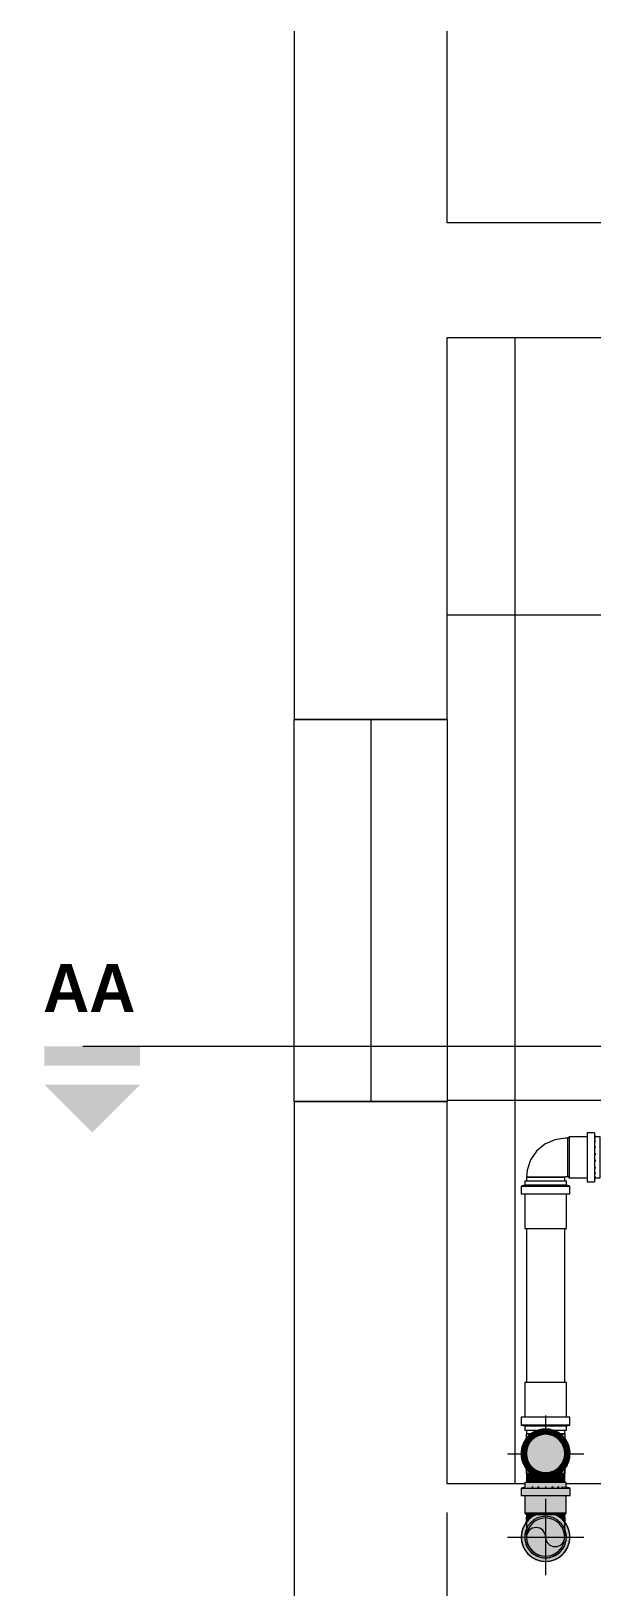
# Model space of a CAD drawing. Header units: metres. Extents: x 1.1 to 63.3, y -3.6 to 22.8.
# Drawn here: x 19.077 to 19.811, y 6.389 to 8.424 of the extents above; entities that cross this region are included whole.
import ezdxf

# ---------------------------------------------------------------- set-up
doc = ezdxf.new("R2010")
doc.units = ezdxf.units.M
for name, color, linetype, lineweight in [('A-ANNO-DIMS', 7, 'Continuous', 5), ('A-ANNO-DIMS-25', 7, 'Continuous', 5), ('ARQ-ELEV6', 7, 'Continuous', 5), ('ARQ-PAR', 7, 'Continuous', 5), ('ARQ-PIS', 7, 'Continuous', 5), ('G-ANNO-SYMB', 7, 'Continuous', 5), ('G-ANNO-TEXT', 7, 'Continuous', 5), ('KIRYA - PISO', 7, 'Continuous', 5), ('P-PIPE', 7, 'Continuous', 5), ('P-PIPE-CNTR', 7, 'Continuous', 5)]:
    doc.layers.add(name, color=color, linetype=linetype, lineweight=lineweight)
doc.layers.add('ARQ_1100_BASE_TÉRREO_GARAGEM_dwg', color=7, linetype='Continuous', lineweight=5, true_color=0x767676)
doc.styles.add('Arial_3', font='arial.ttf', dxfattribs={"height": 0.0625})
doc.styles.add('Century Gothic_B_2', font='GOTHICB.TTF', dxfattribs={"height": 0.0625})
doc.dimstyles.new('Diagonal_-_2_5_mm_Arial_-_Preto', dxfattribs={"dimscale": 0.3048, "dimtxt": 0.063766, "dimasz": 0.246063, "dimexe": 0.19685, "dimexo": 0.123031, "dimgap": 0.04101, "dimtad": 1, "dimrnd": 0.01, "dimzin": 0, "dimdsep": 46, "dimtxsty": 'Arial_3', "dimblk1": 'OBLIQUE', "dimblk2": 'OBLIQUE', "dimsah": 1, "dimcen": 0.09, "dimdle": 0.19685, "dimazin": 0, "dimtfac": 1, "dimtdec": 4, "dimtix": 1, "dimtmove": 0, "dimatfit": 3, "dimfxl": 1, "dimtvp": 1, "dimtolj": 1, "dimtzin": 0, "dimarcsym": 2})
pattern_1 = [(0, (-4539.02, -1079.475), (0, 0.635), []), (90, (-4539.02, -1079.475), (-0.635, 4e-17), [])]

# ---------------------------------------------------------------- blocks, each defined once
blk = doc.blocks.new('Terminal de Ventilacao - Serie Normal - Esgoto - MEP - Tigre - Standard-233324-TÉRREO F_S 1')
at = {"layer": 'P-PIPE', "color": 253, "true_color": 0xaaaaaa}
for radius, start, end in [(0.031, 90, 270), (0.0306, 90, 270), (0.0295, 135, 270), (0.0292, 90, 270), (0.0281, 90, 270), (0.0278, 90, 270), (0.0266, 90, 270), (0.0263, 90, 270), (0.0251, 90, 270), (0.0295, 90, 134.7727), (0.031, 270, 90), (0.0306, 270, 90), (0.0295, 45.2273, 90), (0.0292, 270, 90), (0.0281, 75.1974, 90), (0.0278, 270, 90), (0.0266, 270, 90), (0.0263, 270, 90), (0.0251, 270, 90), (0.0295, 270, 45), (0.0281, 285, 75), (0.0281, 270, 284.8026)]:
    blk.add_arc((35.0789, 6.5632), radius, start, end, dxfattribs=at)
blk = doc.blocks.new('Joelho 45_90 - Serie Normal - Esgoto - MEP - Tigre - Standard-4204338-TÉRREO F_S 1')
at = {"layer": 'P-PIPE', "true_color": 0xf4caca}
blk.add_hatch(color=254, dxfattribs=at).paths.add_polyline_path([(35.1039, 6.473), (35.1037, 6.4777), (35.1039, 6.473)])
at = {"layer": 'P-PIPE', "color": 253, "true_color": 0xaaaaaa}
for p, q in [((35.0519, 6.5193), (35.0469, 6.518)), ((35.0469, 6.518), (35.0469, 6.508)), ((35.0469, 6.518), (35.0789, 6.518)), ((35.0519, 6.525), (35.0519, 6.5192)), ((35.0789, 6.525), (35.0519, 6.525)), ((35.0519, 6.5193), (35.0523, 6.5193)), ((35.0555, 6.5193), (35.0559, 6.5193)), ((35.0609, 6.5193), (35.0626, 6.5193)), ((35.0684, 6.5193), (35.0705, 6.5193)), ((35.0782, 6.5193), (35.0789, 6.5193)), ((35.1059, 6.525), (35.0789, 6.525)), ((35.0789, 6.5193), (35.0796, 6.5193)), ((35.0789, 6.518), (35.1109, 6.518)), ((35.0868, 6.5193), (35.0887, 6.5193)), ((35.0939, 6.5193), (35.096, 6.5193)), ((35.0996, 6.5193), (35.1015, 6.5193)), ((35.1038, 6.5193), (35.1046, 6.5193)), ((35.1059, 6.519), (35.1059, 6.525)), ((35.1109, 6.518), (35.1059, 6.5193)), ((35.1109, 6.508), (35.1109, 6.518)), ((35.0469, 6.508), (35.0789, 6.508)), ((35.0519, 6.508), (35.0519, 6.485)), ((35.0789, 6.508), (35.1109, 6.508)), ((35.1059, 6.485), (35.1059, 6.508)), ((35.0519, 6.485), (35.0539, 6.4828)), ((35.0519, 6.485), (35.0789, 6.485)), ((35.0539, 6.4828), (35.0539, 6.4798)), ((35.0789, 6.4828), (35.0539, 6.4828)), ((35.0789, 6.485), (35.1059, 6.485)), ((35.1039, 6.4828), (35.0789, 6.4828)), ((35.1039, 6.4828), (35.1059, 6.485)), ((35.1039, 6.4798), (35.1039, 6.4828))]:
    blk.add_line(p, q, dxfattribs=at)
at = {"layer": 'P-PIPE', "color": 253, "true_color": 0xaaaaaa, "flags": 128}
for points in [[(35.0539, 6.4798), (35.0539, 6.4699), (35.0539, 6.4615), (35.0539, 6.4559), (35.0539, 6.4538), (35.0539, 6.4538)], [(35.1039, 6.4538), (35.1039, 6.4558), (35.1039, 6.4613), (35.1039, 6.4697), (35.1039, 6.4795), (35.1039, 6.4798)]]:
    blk.add_lwpolyline(points, dxfattribs=at)
at = {"layer": 'P-PIPE', "color": 253, "true_color": 0xaaaaaa}
for start, end in [(195, 270), (195, 270), (270, 345), (270, 345)]:
    blk.add_arc((35.0789, 6.4538), 0.025, start, end, dxfattribs=at)
blk = doc.blocks.new('Joelho 45_90 - Serie Normal - Esgoto - MEP - Tigre - Standard-4204229-TÉRREO F_S 1')
at = {"layer": 'P-PIPE', "color": 253, "true_color": 0xaaaaaa}
for p, q in [((35.0539, 6.5372), (35.0539, 6.5439)), ((35.0539, 6.5372), (35.0539, 6.525)), ((35.0609, 6.5372), (35.0539, 6.5372)), ((35.0539, 6.5372), (35.0609, 6.5372)), ((35.1039, 6.5372), (35.097, 6.5372)), ((35.097, 6.5372), (35.1039, 6.5372)), ((35.1039, 6.525), (35.1039, 6.5372))]:
    blk.add_line(p, q, dxfattribs=at)
at = {"layer": 'P-PIPE', "color": 253, "true_color": 0xaaaaaa, "flags": 128}
blk.add_lwpolyline([(35.1039, 6.5439), (35.1039, 6.5375), (35.1039, 6.5372)], dxfattribs=at)
at = {"layer": 'P-PIPE', "color": 253, "true_color": 0xaaaaaa}
for start, end in [(90, 270), (90, 108.0178), (71.9863, 90), (270, 90), (131.9729, 168.0202), (113.3056, 126.3435), (53.3217, 66.6996), (11.982, 48.0303), (173.308, 186.6849), (191.9747, 228.0219), (311.9789, 348.0272), (353.3174, 6.6953), (233.6565, 246.6873), (293.3132, 306.6911), (251.9764, 270), (270, 288.0241)]:
    blk.add_arc((35.0789, 6.5632), 0.032, start, end, dxfattribs=at)
blk = doc.blocks.new('Luva Simples para Conexão - Serie Normal - Esgoto - MEP - Tigre - Standard-2666-TÉRREO F_S 1')
at = {"layer": 'P-PIPE', "true_color": 0xf5ebeb}
h = blk.add_hatch(color=7, dxfattribs=at)
h.paths.add_polyline_path([(35.0887, 6.4237), (35.0902, 6.4242), (35.0897, 6.4242)])
h.paths.add_polyline_path([(35.0978, 6.4285), (35.0995, 6.4297), (35.0992, 6.4296), (35.0981, 6.4288)])
h.paths.add_polyline_path([(35.1099, 6.4472), (35.1102, 6.4483), (35.11, 6.4483), (35.1099, 6.4473)])
h.paths.add_polyline_path([(35.1102, 6.4575), (35.11, 6.4599), (35.11, 6.4593), (35.1101, 6.4585)])
at = {"layer": 'P-PIPE', "color": 253, "true_color": 0xaaaaaa}
for radius, start, end in [(0.0318, 142.7556, 270), (0.0318, 142.3139, 168.0272), (0.0318, 11.9728, 37.5417), (0.0318, 173.3174, 186.6953), (0.0272, 157.5086, 270), (0.0272, 167.975, 173.3533), (0.0318, 270, 37.1621), (0.0272, 270, 22.5195), (0.0272, 6.6467, 12.025), (0.0318, 353.3047, 6.6826), (0.0318, 191.982, 228.0303), (0.0272, 186.6452, 192.0198), (0.0272, 227.9732, 233.3527), (0.0272, 306.6473, 312.0268), (0.0318, 311.9697, 348.018), (0.0272, 347.9802, 353.3548), (0.0318, 233.3888, 246.6996), (0.0272, 246.6447, 252.0207), (0.0318, 251.9863, 270), (0.0318, 270, 288.0137), (0.0272, 287.9793, 293.3553), (0.0318, 293.3004, 306.6783)]:
    blk.add_arc((35.0789, 6.4538), radius, start, end, dxfattribs=at)
blk = doc.blocks.new('Joelho 45_90 - Serie Normal - Esgoto - MEP - Tigre - Standard-2541-TÉRREO F_S 1')
at = {"layer": 'P-PIPE'}
for p, q in [((-0.0653, 0.027), (-0.0712, 0.027)), ((-0.0712, 0.027), (-0.0712, -0.027)), ((-0.0642, 0.032), (-0.0655, 0.027)), ((-0.0655, 0.0254), (-0.0655, 0.0249)), ((-0.0655, 0.0215), (-0.0655, 0.0201)), ((-0.0542, 0.032), (-0.0642, 0.032)), ((-0.0642, -0.032), (-0.0642, 0.032)), ((-0.0542, -0.032), (-0.0542, 0.032)), ((-0.0312, 0.027), (-0.0542, 0.027)), ((-0.029, 0.025), (-0.0312, 0.027)), ((-0.0312, 0.027), (-0.0312, -0.027)), ((-0.026, 0.025), (-0.029, 0.025)), ((-0.029, 0.025), (-0.029, -0.025)), ((-0.025, 0.0312), (-0.025, 0.026)), ((-0.025, 0.026), (0.025, 0.026)), ((0.025, 0.026), (-0.025, 0.026)), ((0.025, 0.026), (0.025, 0.0312)), ((-0.0655, 0.0141), (-0.0655, 0.0135)), ((-0.0655, 0.0135), (-0.0655, 0.0129)), ((-0.0655, 0.0055), (-0.0655, 0.0033)), ((-0.0655, -0.0033), (-0.0655, -0.0055)), ((-0.0655, -0.0129), (-0.0655, -0.0135)), ((-0.0655, -0.0135), (-0.0655, -0.0141)), ((-0.0655, -0.0201), (-0.0655, -0.0215)), ((-0.0712, -0.027), (-0.0653, -0.027)), ((-0.0655, -0.0249), (-0.0655, -0.0254)), ((-0.0655, -0.027), (-0.0642, -0.032)), ((-0.0642, -0.032), (-0.0542, -0.032)), ((-0.0542, -0.027), (-0.0312, -0.027)), ((-0.0312, -0.027), (-0.029, -0.025)), ((-0.029, -0.025), (-0.026, -0.025))]:
    blk.add_line(p, q, dxfattribs=at)
at = {"layer": 'P-PIPE', "flags": 128}
for points in [[(-0.026, -0.025), (-0.012, -0.023), (0.001, -0.0173), (0.0118, -0.0082), (0.0198, 0.0035), (0.0242, 0.017), (0.025, 0.026)], [(-0.025, 0.026), (-0.0255, 0.0252), (-0.026, 0.025)]]:
    blk.add_lwpolyline(points, dxfattribs=at)
blk = doc.blocks.new('Luva Simples para Conexão - Serie Normal - Esgoto - MEP - Tigre - Standard-V10-TÉRREO F_S 1')
at = {"layer": 'P-PIPE'}
for p, q in [((0.0053, 0.0272), (0, 0.0272)), ((0, 0.0272), (0, -0.0272)), ((0.0065, 0.0318), (0.0053, 0.0272)), ((0.0053, 0.0272), (0.0053, -0.0272)), ((0.0166, 0.0318), (0.0065, 0.0318)), ((0.0065, -0.0318), (0.0065, 0.0318)), ((0.0166, -0.0318), (0.0166, 0.0318)), ((0.062, 0.0272), (0.0166, 0.0272)), ((0.062, -0.0272), (0.062, 0.0272)), ((0, -0.0272), (0.0053, -0.0272)), ((0.0053, -0.0272), (0.0065, -0.0318)), ((0.0065, -0.0318), (0.0166, -0.0318)), ((0.0166, -0.0272), (0.062, -0.0272))]:
    blk.add_line(p, q, dxfattribs=at)
blk = doc.blocks.new('Joelho 45_90 - Serie Normal - Esgoto - MEP - Tigre - Standard-V12-TÉRREO F_S 1')
at = {"layer": 'P-PIPE'}
for p, q in [((35.0539, 6.5939), (35.0539, 6.5887)), ((35.0539, 6.5887), (35.0606, 6.5887)), ((35.0606, 6.5887), (35.0539, 6.5887)), ((35.0972, 6.5887), (35.1039, 6.5887)), ((35.1039, 6.5887), (35.0972, 6.5887)), ((35.1039, 6.5887), (35.1039, 6.5939)), ((35.1039, 6.5887), (35.1039, 6.5823))]:
    blk.add_line(p, q, dxfattribs=at)
at = {"layer": 'P-PIPE', "flags": 128}
blk.add_lwpolyline([(35.0539, 6.5823), (35.0539, 6.5884), (35.0539, 6.5887)], dxfattribs=at)
at = {"layer": 'P-PIPE'}
for start, end in [(126.6465, 132.0251), (107.9783, 113.355), (66.6447, 72.0207), (47.9732, 53.3527), (167.9788, 173.3547), (186.6462, 192.0241), (6.6452, 12.0198), (347.975, 353.3533)]:
    blk.add_arc((35.0789, 6.5627), 0.032, start, end, dxfattribs=at)
blk = doc.blocks.new('Joelho 45_90 - Serie Normal - Esgoto - MEP - Tigre - Standard-V13-TÉRREO F_S 1')
at = {"layer": 'P-PIPE', "true_color": 0xe06060}
for points in [[(35.0541, 6.5532), (35.054, 6.5628), (35.0551, 6.5692), (35.0578, 6.5758), (35.0632, 6.582), (35.0706, 6.5863), (35.0789, 6.5877), (35.0789, 6.5897), (35.069, 6.5877), (35.0612, 6.583), (35.0555, 6.5762), (35.0555, 6.5762), (35.0523, 6.5671), (35.0523, 6.558), (35.0539, 6.5536)], [(35.0539, 6.5367), (35.0789, 6.5367), (35.0789, 6.5877), (35.0697, 6.5858), (35.0628, 6.5818), (35.057, 6.5745), (35.0543, 6.5667), (35.0541, 6.5633), (35.0539, 6.5603), (35.0539, 6.5385)], [(35.1038, 6.5532), (35.1055, 6.5584), (35.1055, 6.5674), (35.1021, 6.5764), (35.0959, 6.5836), (35.0882, 6.5881), (35.0789, 6.5897), (35.0789, 6.5877), (35.0879, 6.586), (35.095, 6.5818), (35.1008, 6.5745), (35.1035, 6.5666), (35.1037, 6.5644), (35.1039, 6.5594), (35.1038, 6.5537)], [(35.086, 6.5367), (35.1039, 6.5367), (35.1036, 6.5648), (35.1031, 6.5684), (35.1001, 6.5758), (35.0948, 6.582), (35.0872, 6.5863), (35.0789, 6.5877), (35.0789, 6.5367), (35.0854, 6.5367)], [(35.0539, 6.525), (35.0789, 6.525), (35.0789, 6.5367), (35.0539, 6.5367), (35.0539, 6.5285)], [(35.0993, 6.525), (35.1039, 6.525), (35.1039, 6.5367), (35.0789, 6.5367), (35.0789, 6.525), (35.098, 6.525)]]:
    blk.add_hatch(color=13, dxfattribs=at).paths.add_polyline_path(points)
at = {"layer": 'P-PIPE'}
for p, q in [((35.0539, 6.5367), (35.0539, 6.525)), ((35.0789, 6.5367), (35.0539, 6.5367)), ((35.0539, 6.5367), (35.0789, 6.5367)), ((35.1039, 6.5367), (35.0789, 6.5367)), ((35.0789, 6.5367), (35.1039, 6.5367)), ((35.1039, 6.525), (35.1039, 6.5367))]:
    blk.add_line(p, q, dxfattribs=at)
at = {"layer": 'P-PIPE', "flags": 128}
for points in [[(35.0539, 6.5627), (35.0539, 6.5608), (35.0539, 6.5552), (35.0539, 6.5469), (35.0539, 6.537), (35.0539, 6.5367)], [(35.1039, 6.5367), (35.1039, 6.5466), (35.1039, 6.555), (35.1039, 6.5607), (35.1039, 6.5627), (35.1039, 6.5627)]]:
    blk.add_lwpolyline(points, dxfattribs=at)
at = {"layer": 'P-PIPE'}
for radius, start, end in [(0.032, 90, 218.0151), (0.027, 90, 200.8553), (0.027, 131.9697, 168.018), (0.032, 126.6473, 132.0268), (0.027, 113.3004, 126.6783), (0.032, 107.9793, 113.3553), (0.027, 90, 108.0137), (0.032, 321.9849, 90), (0.027, 339.1442, 90), (0.027, 71.9819, 90), (0.027, 73.3418, 90), (0.032, 66.645, 72.0217), (0.027, 53.3171, 66.694), (0.027, 56.5844, 64.6535), (0.027, 11.9796, 48.0268), (0.032, 47.9749, 53.3535), (0.027, 39.6139, 44.4078), (0.032, 167.9802, 173.3548), (0.032, 186.6467, 192.025), (0.027, 173.3047, 186.6826), (0.027, 191.9728, 202.0919), (0.027, 22.0128, 24.8758), (0.025, 7.4391, 10), (0.027, 337.9081, 348.0252), (0.027, 13.5978, 16.6452), (0.027, 343.3441, 346.3923), (0.027, 353.3149, 6.6918), (0.027, 0, 5.581), (0.027, 354.4085, 359.9875), (0.032, 6.6453, 12.0212), (0.032, 347.9759, 353.3538)]:
    blk.add_arc((35.0789, 6.5627), radius, start, end, dxfattribs=at)
blk = doc.blocks.new('Joelho 45_90 - Serie Normal - Esgoto - MEP - Tigre - Standard-V14-TÉRREO F_S 1')
at = {"layer": 'P-PIPE', "true_color": 0xe06060}
for points in [[(35.0469, 6.508), (35.0789, 6.5081), (35.0789, 6.518), (35.0474, 6.518), (35.0469, 6.5081)], [(35.048, 6.518), (35.0789, 6.518), (35.0789, 6.5193), (35.0519, 6.5192), (35.0474, 6.518)], [(35.0872, 6.518), (35.1098, 6.5182), (35.1048, 6.5193), (35.0946, 6.5193), (35.0891, 6.5193), (35.0789, 6.5193), (35.0789, 6.518), (35.0863, 6.518)], [(35.0923, 6.508), (35.1109, 6.5081), (35.1104, 6.518), (35.0789, 6.518), (35.0789, 6.508), (35.0914, 6.508)], [(35.0546, 6.4828), (35.0667, 6.4829), (35.0715, 6.4846), (35.0724, 6.485), (35.0523, 6.485), (35.0543, 6.4828)], [(35.0539, 6.473), (35.0573, 6.4769), (35.061, 6.4798), (35.0543, 6.4798), (35.0539, 6.4748)], [(35.0586, 6.4798), (35.0612, 6.48), (35.063, 6.4814), (35.0664, 6.4828), (35.0543, 6.4828), (35.0544, 6.4798), (35.0573, 6.4798)], [(35.0957, 6.4828), (35.1035, 6.4828), (35.1055, 6.485), (35.0857, 6.4847), (35.0882, 6.4841), (35.0914, 6.4828), (35.095, 6.4828)], [(35.1035, 6.4798), (35.1034, 6.4828), (35.0914, 6.4828), (35.095, 6.4812), (35.0968, 6.4798), (35.1034, 6.4798)], [(35.1039, 6.473), (35.1037, 6.4777), (35.1034, 6.4798), (35.0968, 6.4798), (35.102, 6.4755), (35.1038, 6.4732)]]:
    blk.add_hatch(color=13, dxfattribs=at).paths.add_polyline_path(points)
h = blk.add_hatch(color=13, dxfattribs=at)
h.paths.add_polyline_path([(35.0523, 6.485), (35.0744, 6.485), (35.0789, 6.4856), (35.0789, 6.508), (35.0521, 6.508), (35.0523, 6.4915)])
h.paths.add_polyline_path([(35.0649, 6.5192), (35.0789, 6.5193), (35.0789, 6.525), (35.0519, 6.525), (35.052, 6.5192), (35.053, 6.5193), (35.0632, 6.5193), (35.0644, 6.5192)])
h = blk.add_hatch(color=13, dxfattribs=at)
h.paths.add_polyline_path([(35.1039, 6.485), (35.1055, 6.485), (35.1055, 6.508), (35.0789, 6.508), (35.079, 6.4856), (35.0854, 6.485), (35.1031, 6.485)])
h.paths.add_polyline_path([(35.0918, 6.5192), (35.1059, 6.5193), (35.1059, 6.525), (35.0789, 6.525), (35.0789, 6.5193), (35.0914, 6.5192)])
at = {"layer": 'P-PIPE'}
for p, q in [((35.0519, 6.5193), (35.0469, 6.518)), ((35.0469, 6.518), (35.0469, 6.508)), ((35.0469, 6.518), (35.0789, 6.518)), ((35.0519, 6.525), (35.0519, 6.5192)), ((35.0789, 6.525), (35.0519, 6.525)), ((35.0523, 6.5193), (35.0519, 6.5193)), ((35.0559, 6.5193), (35.0555, 6.5193)), ((35.0626, 6.5193), (35.0609, 6.5193)), ((35.0705, 6.5193), (35.0684, 6.5193)), ((35.0789, 6.5193), (35.0782, 6.5193)), ((35.1059, 6.525), (35.0789, 6.525)), ((35.0796, 6.5193), (35.0789, 6.5193)), ((35.0789, 6.518), (35.1109, 6.518)), ((35.0894, 6.5193), (35.0874, 6.5193)), ((35.0969, 6.5193), (35.0952, 6.5193)), ((35.1023, 6.5193), (35.102, 6.5193)), ((35.1059, 6.5193), (35.1053, 6.5193)), ((35.1059, 6.5189), (35.1059, 6.525)), ((35.1109, 6.518), (35.1059, 6.5193)), ((35.1109, 6.508), (35.1109, 6.518)), ((35.0469, 6.508), (35.0789, 6.508)), ((35.0519, 6.508), (35.0519, 6.485)), ((35.0789, 6.508), (35.1109, 6.508)), ((35.1059, 6.485), (35.1059, 6.508)), ((35.0519, 6.485), (35.0539, 6.4828)), ((35.0742, 6.485), (35.0519, 6.485)), ((35.0539, 6.4828), (35.0539, 6.4798)), ((35.0664, 6.4828), (35.0539, 6.4828)), ((35.1059, 6.485), (35.0836, 6.485)), ((35.1039, 6.4828), (35.0915, 6.4828)), ((35.1039, 6.4828), (35.1059, 6.485)), ((35.1039, 6.4798), (35.1039, 6.4828)), ((35.1039, 6.4798), (35.1039, 6.473))]:
    blk.add_line(p, q, dxfattribs=at)
at = {"layer": 'P-PIPE', "flags": 128}
blk.add_lwpolyline([(35.0539, 6.473), (35.0539, 6.4795), (35.0539, 6.4798)], dxfattribs=at)
blk = doc.blocks.new('Luva Simples para Conexão - Serie Normal - Esgoto - MEP - Tigre - Standard-V15-TÉRREO F_S 1')
at = {"layer": 'P-PIPE', "true_color": 0xf5ebeb}
h = blk.add_hatch(color=7, dxfattribs=at)
h.paths.add_polyline_path([(35.0789, 6.422), (35.0872, 6.4231), (35.0948, 6.4263), (35.102, 6.4322), (35.1067, 6.4385), (35.1096, 6.4456), (35.1106, 6.4547), (35.1095, 6.4625), (35.1065, 6.4697), (35.1006, 6.4769), (35.0948, 6.4814), (35.0861, 6.4847), (35.0788, 6.4856), (35.0697, 6.4841), (35.063, 6.4814), (35.0558, 6.4755), (35.0514, 6.4697), (35.0482, 6.4621), (35.0471, 6.4538), (35.0482, 6.4456), (35.0514, 6.4379), (35.0573, 6.4307), (35.063, 6.4263), (35.0713, 6.423), (35.0724, 6.4229)])
h.paths.add_polyline_path([(35.0789, 6.4266), (35.0719, 6.4275), (35.0648, 6.4307), (35.0597, 6.4346), (35.0554, 6.4402), (35.0526, 6.4474), (35.0517, 6.4538), (35.0526, 6.4609), (35.0554, 6.4674), (35.0601, 6.4734), (35.0661, 6.4777), (35.0724, 6.4802), (35.0789, 6.481), (35.0861, 6.48), (35.0925, 6.4774), (35.0982, 6.4731), (35.1025, 6.4674), (35.1053, 6.4603), (35.1061, 6.4538), (35.1052, 6.4468), (35.1021, 6.4397), (35.0982, 6.4346), (35.0925, 6.4303), (35.0854, 6.4275), (35.082, 6.427)])
h = blk.add_hatch(color=7, dxfattribs=at)
h.paths.add_polyline_path([(35.0789, 6.4266), (35.0861, 6.4276), (35.0931, 6.4307), (35.0986, 6.4351), (35.1025, 6.4402), (35.1053, 6.4474), (35.1061, 6.4541), (35.1052, 6.4609), (35.1021, 6.468), (35.0976, 6.4735), (35.0918, 6.4777), (35.0854, 6.4802), (35.0789, 6.481), (35.0719, 6.4801), (35.0648, 6.477), (35.0593, 6.4725), (35.0551, 6.4668), (35.0526, 6.4603), (35.0518, 6.4531), (35.0526, 6.4468), (35.0554, 6.4402), (35.0602, 6.4342), (35.066, 6.43), (35.0724, 6.4275)])
h.paths.add_polyline_path([(35.0789, 6.4288), (35.0719, 6.4299), (35.0664, 6.4322), (35.0612, 6.4361), (35.0573, 6.4413), (35.0548, 6.4474), (35.0539, 6.4538), (35.055, 6.4609), (35.0573, 6.4663), (35.0612, 6.4715), (35.0664, 6.4755), (35.0731, 6.4781), (35.0789, 6.4788), (35.0861, 6.4777), (35.0914, 6.4755), (35.0966, 6.4715), (35.1006, 6.4663), (35.1031, 6.4603), (35.1039, 6.4538), (35.1028, 6.4468), (35.1006, 6.4413), (35.0966, 6.4361), (35.0914, 6.4322), (35.0854, 6.4297)])
at = {"layer": 'P-PIPE'}
for radius, start, end in [(0.0318, 90, 270), (0.0272, 90, 270), (0.0318, 126.6473, 132.0268), (0.0318, 107.9793, 113.3553), (0.0318, 270, 90), (0.0272, 270, 90), (0.0318, 66.6447, 72.0207), (0.0318, 47.9732, 53.3527), (0.0318, 167.9802, 173.3548), (0.0318, 6.6452, 12.0198), (0.0318, 186.6467, 191.9868), (0.0318, 348.0132, 353.3533), (0.0318, 227.9784, 233.3543), (0.0318, 246.6462, 252.0233), (0.0318, 287.9767, 293.3538), (0.0318, 306.6457, 312.0216)]:
    blk.add_arc((35.0789, 6.4538), radius, start, end, dxfattribs=at)
blk = doc.blocks.new('Luva Simples para Conexão - Serie Normal - Esgoto - MEP - Tigre - Standard-V16-TÉRREO F_S 1')
at = {"layer": 'P-PIPE'}
for p, q in [((35.0517, 6.6559), (35.0517, 6.6106)), ((35.0789, 6.6559), (35.0517, 6.6559)), ((35.0861, 6.6559), (35.0789, 6.6559)), ((35.1061, 6.6559), (35.0861, 6.6559)), ((35.1061, 6.6105), (35.1061, 6.6559)), ((35.0471, 6.6105), (35.0471, 6.6004)), ((35.0789, 6.6105), (35.0471, 6.6105)), ((35.0471, 6.6004), (35.0517, 6.5992)), ((35.0789, 6.6004), (35.0471, 6.6004)), ((35.0517, 6.5992), (35.0517, 6.5939)), ((35.0517, 6.5992), (35.0789, 6.5992)), ((35.1107, 6.6105), (35.0789, 6.6105)), ((35.1107, 6.6004), (35.0789, 6.6004)), ((35.0789, 6.5992), (35.1061, 6.5992)), ((35.1061, 6.5992), (35.1107, 6.6004)), ((35.1061, 6.5939), (35.1061, 6.5992)), ((35.1107, 6.6004), (35.1107, 6.6105)), ((35.0517, 6.5939), (35.0728, 6.5939)), ((35.085, 6.5939), (35.1061, 6.5939))]:
    blk.add_line(p, q, dxfattribs=at)
blk = doc.blocks.new('ARQ_1100_BASE_TÉRREO_GARAGEM_dwg-4178582-TÉRREO F_S 1')
at = {"layer": 'KIRYA - PISO', "true_color": 0xaaaaaa}
h = blk.add_hatch(dxfattribs=at)
h.set_pattern_fill('FP_1', color=253, style=0, pattern_type=2)
h.set_pattern_definition(pattern_1)
h.paths.add_polyline_path([(41.1826, 0.7322), (41.1826, 0.766), (41.1652, 0.766), (41.1652, 0.7592), (41.1252, 0.7564), (41.1252, 0.8063), (41.1652, 0.8028), (41.1652, 0.796), (41.1826, 0.796), (41.1826, 1.1467), (41.0879, 1.1467), (41.0879, 1.1447), (41.0544, 1.1447), (41.0546, 1.129), (41.0526, 1.129), (41.0526, 0.7336), (41.0851, 0.7336), (41.0851, 0.6852), (41.1826, 0.6932), (41.1826, 0.6995)])
h.paths.add_polyline_path([(41.1826, 0.2), (41.1826, 0.3017), (41.1811, 0.3017), (41.1811, 0.3037), (41.1629, 0.3037), (41.1584, 0.3006), (41.151, 0.2977), (41.1434, 0.2967), (41.1429, 0.2968), (41.1378, 0.2972), (41.1371, 0.2972), (41.1263, 0.3015), (41.1237, 0.3037), (41.1122, 0.3035), (41.1122, 0.3015), (41.1069, 0.3019), (41.1057, 0.2974), (41.0956, 0.2969), (41.0955, 0.3015), (41.0502, 0.3015), (41.0502, 0.3037), (40.8485, 0.3037), (40.8485, 0.3015), (40.8031, 0.3015), (40.8031, 0.2969), (40.793, 0.2969), (40.7918, 0.3015), (40.7865, 0.3015), (40.7865, 0.3037), (40.7799, 0.3038), (40.7714, 0.3047), (40.7608, 0.3081), (40.7518, 0.3132), (40.745, 0.3189), (40.7389, 0.3265), (40.734, 0.3359), (40.7312, 0.3461), (40.7303, 0.3547), (40.7303, 0.3577), (40.7283, 0.3599), (40.7283, 0.3829), (40.7233, 0.3829), (40.7233, 0.3929), (40.7283, 0.3942), (40.7283, 0.3999), (40.7303, 0.3999), (40.7303, 1.1467), (39.6826, 1.1467), (39.6826, 0.2), (41.1652, 0.2)])
h.paths.add_polyline_path([(41.1826, 1.1567), (41.1826, 1.9), (41.174, 1.9), (41.174, 1.7288), (41.1776, 1.7288), (41.1776, 1.7395), (41.1826, 1.7395), (41.1826, 1.6995), (41.1776, 1.6995), (41.1776, 1.7102), (41.174, 1.7102), (41.1741, 1.2386), (41.1753, 1.2387), (41.1751, 1.2234), (41.174, 1.2213), (41.1738, 1.219), (41.1725, 1.2099), (41.1685, 1.2005), (41.1628, 1.193), (41.1612, 1.1914), (41.1525, 1.185), (41.1429, 1.1813), (41.132, 1.1798), (41.1302, 1.1787), (41.1152, 1.1787), (41.1152, 1.18), (41.1036, 1.18), (41.1036, 1.178), (41.0879, 1.178), (41.0879, 1.1567), (41.1676, 1.1567)])
h.paths.add_polyline_path([(41.1826, 0.3557), (41.1826, 0.5661), (41.1652, 0.5661), (41.1652, 0.5593), (41.1252, 0.5559), (41.1252, 0.6057), (41.1652, 0.6029), (41.1652, 0.5961), (41.1826, 0.5961), (41.1826, 0.6689), (41.0851, 0.6769), (41.0851, 0.6286), (40.9801, 0.6286), (40.9801, 0.7336), (41.0126, 0.7336), (41.0126, 1.129), (41.0106, 1.129), (41.0106, 1.1447), (40.9774, 1.1447), (40.9774, 1.1467), (40.7803, 1.1467), (40.7803, 0.3999), (40.7823, 0.3998), (40.7826, 0.3941), (40.7873, 0.3929), (40.7873, 0.3829), (40.7823, 0.3829), (40.7823, 0.3599), (40.7803, 0.3577), (40.7806, 0.3541), (40.7813, 0.3537), (40.7865, 0.3537), (40.7865, 0.3559), (40.7918, 0.3559), (40.793, 0.3605), (40.8031, 0.3605), (40.8031, 0.3559), (40.8485, 0.3559), (40.8485, 0.3537), (41.0502, 0.3537), (41.0502, 0.3559), (41.0956, 0.3559), (41.0956, 0.3605), (41.1057, 0.36), (41.1069, 0.3555), (41.1122, 0.3559), (41.1122, 0.3537), (41.1237, 0.3537), (41.1276, 0.3567), (41.1378, 0.3602), (41.1397, 0.3602), (41.1434, 0.3607), (41.1524, 0.3593), (41.16, 0.3559), (41.1632, 0.3537), (41.1811, 0.3537), (41.1811, 0.3557)])
h.paths.add_polyline_path([(41.134, 1.2216), (41.134, 1.2218), (41.1327, 1.2238), (41.1327, 1.2388), (41.134, 1.2388), (41.134, 1.3), (41.0828, 1.3001), (41.0688, 1.3033), (41.0576, 1.3115), (41.0576, 1.309), (41.0596, 1.309), (41.0596, 1.3037), (41.064, 1.3024), (41.064, 1.2924), (41.0596, 1.2915), (41.0593, 1.2552), (41.0879, 1.2552), (41.0879, 1.222), (41.1036, 1.222), (41.1036, 1.22), (41.1152, 1.22), (41.1152, 1.2213), (41.1305, 1.2211), (41.1322, 1.22), (41.133, 1.22), (41.134, 1.2211), (41.134, 1.2213)])
h.paths.add_polyline_path([(41.134, 1.7384), (41.134, 1.9), (40.9325, 1.9), (40.9326, 1.8819), (40.9356, 1.8818), (40.9356, 1.8162), (40.94, 1.816), (40.94, 1.8048), (40.9356, 1.8036), (40.9356, 1.7982), (40.9326, 1.798), (40.9326, 1.7744), (40.9694, 1.7378), (40.9715, 1.7382), (40.9876, 1.7222), (40.9914, 1.725), (40.9983, 1.7178), (40.996, 1.7137), (40.9997, 1.7098), (40.9988, 1.7085), (40.9988, 1.7081), (41.0025, 1.7044), (41.0357, 1.7044), (41.0341, 1.6995), (41.0336, 1.6938), (41.0336, 1.686), (41.0561, 1.686), (41.0576, 1.6884), (41.0695, 1.697), (41.0835, 1.7), (41.1067, 1.7002), (41.1128, 1.7097), (41.1229, 1.7177), (41.1287, 1.7217), (41.134, 1.7238), (41.134, 1.7249)])
h.paths.add_polyline_path([(41.134, 1.708), (41.134, 1.7091), (41.1302, 1.707), (41.1253, 1.7029), (41.123, 1.7), (41.134, 1.7), (41.134, 1.7078)])
h.paths.add_polyline_path([(41.0076, 1.314), (40.7803, 1.314), (40.7803, 1.1567), (40.9774, 1.1567), (40.9774, 1.178), (40.9616, 1.178), (40.9616, 1.222), (40.9774, 1.222), (40.9774, 1.2552), (41.0059, 1.2552), (41.0056, 1.2915), (41.0012, 1.2924), (41.0012, 1.3024), (41.0056, 1.3037), (41.0056, 1.309), (41.0076, 1.309)])
h.paths.add_polyline_path([(40.9327, 1.7044), (40.9322, 1.7047), (40.9323, 1.7044)])
h.paths.add_polyline_path([(40.8327, 1.7979), (40.8327, 1.798), (40.8296, 1.7983), (40.8296, 1.8036), (40.8252, 1.805), (40.8252, 1.816), (40.8296, 1.8163), (40.8296, 1.8576), (40.8126, 1.8406), (40.814, 1.8392), (40.81, 1.8351), (40.8126, 1.8307), (40.8055, 1.8236), (40.802, 1.8272), (40.7857, 1.8109), (40.7825, 1.8105), (40.7801, 1.8079), (40.7803, 1.8079), (40.7803, 1.8027), (40.7825, 1.8027), (40.7825, 1.7974), (40.7871, 1.7962), (40.7871, 1.7861), (40.7825, 1.7861), (40.7825, 1.7407), (40.7803, 1.7407), (40.7803, 1.7044), (40.8327, 1.7044), (40.8327, 1.7979)])
h.paths.add_polyline_path([(40.8013, 1.9), (40.7326, 1.9), (40.7326, 2.7), (40.4176, 2.7), (40.4176, 2.7359), (40.4076, 2.7359), (40.4076, 2.7), (39.8476, 2.7), (39.8476, 2.1001), (39.8076, 2.1001), (39.8076, 2.7001), (39.7826, 2.7), (39.6826, 2.7), (39.6826, 1.1567), (40.7303, 1.1567), (40.7303, 1.3162), (40.7175, 1.3174), (40.6915, 1.325), (40.6706, 1.3336), (40.6488, 1.3464), (40.6301, 1.361), (40.603, 1.3879), (40.5935, 1.3975), (40.5804, 1.4143), (40.5688, 1.4334), (40.5593, 1.455), (40.553, 1.4751), (40.549, 1.4972), (40.5476, 1.5194), (40.549, 1.5417), (40.553, 1.5637), (40.5596, 1.585), (40.5688, 1.6054), (40.5804, 1.6245), (40.5941, 1.6421), (40.6099, 1.6579), (40.6275, 1.6716), (40.6466, 1.6832), (40.667, 1.6924), (40.6883, 1.699), (40.7101, 1.703), (40.7303, 1.7044), (40.7303, 1.7407), (40.7281, 1.7407), (40.7281, 1.7861), (40.7235, 1.7861), (40.7235, 1.7962), (40.7281, 1.7974), (40.7281, 1.8027), (40.7303, 1.8027), (40.7305, 1.8094), (40.7313, 1.8179), (40.7342, 1.8274), (40.7396, 1.8371), (40.7469, 1.8456), (40.7474, 1.8463), (40.7475, 1.8491), (40.7638, 1.8653), (40.7603, 1.8689), (40.7673, 1.8759), (40.7718, 1.8733), (40.7758, 1.8774), (40.7772, 1.8759), (40.7955, 1.8943)])
h.paths.add_polyline_path([(40.7326, 1.9), (40.7326, 1.9), (40.6991, 1.9462)])
h.paths.add_polyline_path([(39.8176, 2.7001), (39.8176, 2.7358), (39.8076, 2.7358), (39.8076, 2.7), (39.8176, 2.7)])
h = blk.add_hatch(dxfattribs=at)
h.set_pattern_fill('FP_1', color=253, style=0, pattern_type=2)
h.set_pattern_definition(pattern_1)
h.paths.add_polyline_path([(41.1753, 1.2387), (41.1753, 1.2388), (41.1725, 1.2386), (41.154, 1.2383), (41.1335, 1.2387), (41.1327, 1.2387), (41.133, 1.2234), (41.134, 1.2212), (41.134, 1.2209), (41.133, 1.22), (41.1322, 1.22), (41.1302, 1.2213), (41.1152, 1.2213), (41.1152, 1.1787), (41.1302, 1.1787), (41.1322, 1.18), (41.1348, 1.1802), (41.144, 1.1815), (41.1536, 1.1856), (41.1623, 1.1923), (41.1689, 1.2013), (41.1728, 1.2114), (41.1741, 1.2218), (41.1753, 1.2238)])
h.paths.add_polyline_path([(41.1629, 0.3037), (41.1518, 0.3035), (41.1472, 0.3021), (41.1387, 0.3021), (41.1296, 0.3055), (41.1223, 0.3121), (41.1179, 0.3201), (41.1164, 0.3287), (41.1184, 0.3386), (41.1231, 0.3464), (41.1299, 0.3521), (41.139, 0.3553), (41.148, 0.3553), (41.1535, 0.3535), (41.1629, 0.3537), (41.1594, 0.3564), (41.1516, 0.3596), (41.1425, 0.3606), (41.135, 0.3596), (41.1273, 0.3564), (41.1238, 0.3537), (41.1122, 0.3537), (41.1122, 0.3348), (41.1114, 0.3287), (41.1122, 0.3204), (41.1122, 0.3037), (41.1238, 0.3037), (41.1274, 0.301), (41.1351, 0.2978), (41.1434, 0.2967), (41.1524, 0.2981), (41.1594, 0.301), (41.1629, 0.3037)])
h.paths.add_polyline_path([(40.9998, 1.71), (40.996, 1.7137), (40.9984, 1.718), (40.9914, 1.725), (40.9902, 1.7244), (40.9876, 1.7222), (40.9715, 1.7382), (40.9691, 1.7379), (40.9326, 1.7744), (40.9326, 1.7982), (40.9233, 1.7985), (40.8827, 1.7987), (40.8392, 1.7985), (40.8327, 1.7982), (40.8327, 1.7044), (40.9322, 1.7047), (40.9323, 1.7049), (40.9329, 1.7044), (40.9935, 1.7046), (40.9983, 1.7085), (40.9988, 1.7085), (40.9997, 1.7098)])
h.paths.add_polyline_path([(40.9325, 1.8819), (40.9324, 1.9), (40.8279, 1.9), (40.8514, 1.8765), (40.8554, 1.8807), (40.8595, 1.8783), (40.8639, 1.8822), (40.9109, 1.8822), (40.9324, 1.8819)])
h.paths.add_polyline_path([(40.814, 1.8392), (40.7758, 1.8774), (40.7718, 1.8733), (40.7673, 1.8759), (40.7603, 1.8689), (40.7638, 1.8653), (40.7475, 1.8491), (40.7474, 1.8461), (40.7437, 1.8421), (40.7389, 1.8363), (40.7341, 1.8269), (40.7313, 1.8178), (40.7303, 1.8079), (40.7303, 1.8027), (40.7803, 1.8027), (40.7801, 1.8079), (40.7801, 1.8082), (40.7829, 1.8108), (40.7857, 1.8109), (40.802, 1.8272), (40.8055, 1.8236), (40.8126, 1.8307), (40.81, 1.8351), (40.8133, 1.8385)])
h.paths.add_polyline_path([(40.7873, 0.3829), (40.7873, 0.3929), (40.7823, 0.3942), (40.7823, 0.3999), (40.7283, 0.3999), (40.7282, 0.3942), (40.7233, 0.3929), (40.7233, 0.3829), (40.7283, 0.3829), (40.7283, 0.3599), (40.7303, 0.3577), (40.7303, 0.3547), (40.7317, 0.3433), (40.7349, 0.334), (40.7395, 0.3256), (40.7454, 0.3185), (40.7538, 0.3118), (40.7621, 0.3075), (40.7727, 0.3045), (40.7813, 0.3037), (40.7865, 0.3037), (40.7865, 0.3537), (40.781, 0.3539), (40.7804, 0.3544), (40.7803, 0.3547), (40.7804, 0.3577), (40.7823, 0.3599), (40.7823, 0.3829), (40.7864, 0.3829)])
h.paths.add_polyline_path([(40.7699, 1.8333), (40.7699, 1.8333), (40.7699, 1.8364)])
h.paths.add_polyline_path([(40.7464, 0.3198), (40.7464, 0.3198), (40.7464, 0.3198)])
h.paths.add_polyline_path([(40.7318, 0.3577), (40.7318, 0.3577), (40.7318, 0.3547)])
h = blk.add_hatch(dxfattribs=at)
h.set_pattern_fill('FP_1', color=253, style=0, pattern_type=2)
h.set_pattern_definition(pattern_1)
h.paths.add_polyline_path([(41.0502, 0.3044), (41.0502, 0.3537), (40.8485, 0.3535), (40.8485, 0.3037), (41.0502, 0.3037)])
h.paths.add_polyline_path([(40.8499, 1.8779), (40.8275, 1.9), (40.8013, 1.9), (40.7774, 1.8758), (40.8126, 1.8406), (40.8492, 1.8772)])
h.paths.add_polyline_path([(40.7803, 0.6995), (40.7803, 1.1467), (40.7303, 1.1467), (40.7303, 0.3999), (40.7803, 0.3999), (40.7803, 0.6946)])
h.paths.add_polyline_path([(40.7803, 1.7044), (40.7803, 1.7407), (40.7303, 1.7407), (40.7304, 1.7043), (40.7337, 1.7044), (40.7803, 1.7044)])
h.paths.add_polyline_path([(40.7803, 1.1567), (40.78, 1.314), (40.7531, 1.314), (40.7303, 1.3162), (40.7303, 1.1567), (40.78, 1.1567)])
h = blk.add_hatch(dxfattribs=at)
h.set_pattern_fill('FP_1', color=253, style=0, pattern_type=2)
h.set_pattern_definition(pattern_1)
h.paths.add_polyline_path([(41.1122, 0.3015), (41.112, 0.3241), (41.1114, 0.3293), (41.1122, 0.337), (41.1122, 0.3559), (41.1069, 0.3555), (41.1057, 0.36), (41.0956, 0.3605), (41.0956, 0.3559), (41.0502, 0.3559), (41.0502, 0.3015), (41.0956, 0.3014), (41.0956, 0.2969), (41.1057, 0.2974), (41.1069, 0.3019)])
h.paths.add_polyline_path([(40.94, 1.816), (40.94, 1.816), (40.9356, 1.8163), (40.9356, 1.8818), (40.9255, 1.882), (40.8826, 1.8823), (40.8638, 1.8822), (40.8595, 1.8783), (40.8554, 1.8807), (40.8514, 1.8765), (40.8499, 1.8779), (40.8296, 1.8576), (40.8296, 1.8162), (40.8252, 1.816), (40.8252, 1.8048), (40.8296, 1.8036), (40.8296, 1.7982), (40.833, 1.7982), (40.837, 1.7984), (40.854, 1.7986), (40.8955, 1.7987), (40.9316, 1.7983), (40.9356, 1.7982), (40.9356, 1.8036), (40.94, 1.805)])
h.paths.add_polyline_path([(40.8485, 0.3512), (40.8485, 0.3559), (40.8031, 0.3559), (40.8031, 0.3605), (40.793, 0.3605), (40.7918, 0.3559), (40.7865, 0.3558), (40.7865, 0.3015), (40.7918, 0.3015), (40.793, 0.2969), (40.8031, 0.2969), (40.8031, 0.3015), (40.8485, 0.3015), (40.8485, 0.3503)])
h.paths.add_polyline_path([(40.7871, 1.7962), (40.7825, 1.7974), (40.7825, 1.8027), (40.7281, 1.8027), (40.7281, 1.7974), (40.7235, 1.7962), (40.7235, 1.7861), (40.7281, 1.7861), (40.7281, 1.7407), (40.7825, 1.7407), (40.7825, 1.7861), (40.7871, 1.7861), (40.7871, 1.7904)])
h = blk.add_hatch(dxfattribs=at)
h.set_pattern_fill('FP_1', color=253, style=0, pattern_type=2)
h.set_pattern_definition(pattern_1)
h.paths.add_polyline_path([(41.1378, 0.3602), (41.1371, 0.3601), (41.1375, 0.3601)])
h.paths.add_polyline_path([(41.1307, 0.2996), (41.1269, 0.3013), (41.1284, 0.3004), (41.1299, 0.2999)])
h.paths.add_polyline_path([(41.1307, 0.3578), (41.1265, 0.3561), (41.1272, 0.3563), (41.1283, 0.3568), (41.1293, 0.3572)])
at = {"color": 253, "lineweight": 5, "true_color": 0xaaaaaa}
blk.add_line((40.1826, 0.1), (40.6826, 0.1), dxfattribs=at)
at = {"layer": 'ARQ-ELEV6', "color": 253, "true_color": 0xaaaaaa, "flags": 128}
blk.add_lwpolyline([(40.6826, 0), (40.1826, 0), (40.1826, 0.2), (40.6826, 0.2), (40.6826, 0), (40.6826, 0.2)], dxfattribs=at)
at = {"layer": 'ARQ-PAR', "color": 253, "true_color": 0xaaaaaa}
for p, q in [((41.1826, 1.6995), (41.1826, 0.3557)), ((39.2819, 0), (40.1826, 0))]:
    blk.add_line(p, q, dxfattribs=at)
at = {"layer": 'ARQ-PAR', "color": 253, "true_color": 0xaaaaaa, "flags": 128}
for points in [[(39.2819, 3.32), (39.5326, 3.32), (39.5326, 0.2), (39.2819, 0.2)], [(40.1826, 0.2), (39.6826, 0.2), (39.6826, 2.7), (39.7826, 2.7), (39.7826, 2.85), (39.7826, 2.71)], [(41.1826, 0.3017), (41.1826, 0.2), (40.6826, 0.2)], [(40.6826, 0), (41.8326, 0), (43.1749, 0)]]:
    blk.add_lwpolyline(points, dxfattribs=at)
at = {"layer": 'ARQ-PIS', "color": 253, "true_color": 0xaaaaaa}
blk.add_line((40.1826, 0.2), (40.1826, 0), dxfattribs=at)
blk = doc.blocks.new('Corte - Padrão-73413-TÉRREO F_S 1')
at = {"layer": 'G-ANNO-SYMB'}
for points in [[(0.0005, 0.0045), (0.003, 0.002), (-0.002, 0.002)], [(-0.002, 0.001), (0.003, 0.001), (0.003, 0), (-0.002, 0)]]:
    blk.add_hatch(color=256, dxfattribs=at).paths.add_polyline_path(points)
blk = doc.blocks.new('DIMBLOCK14-TÉRREO F_S 1')
at = {"layer": 'A-ANNO-DIMS-25'}
for p, q in [((20.1023, 6.2226), (20.1023, 6.5835)), ((19.6213, 6.2226), (19.6213, 6.486)), ((20.1023, 6.2226), (19.5613, 6.2226)), ((19.6213, 6.2226), (19.6213, 6.1626)), ((20.1023, 6.2226), (20.1023, 6.1626))]:
    blk.add_line(p, q, dxfattribs=at)
at = {"layer": 'A-ANNO-DIMS-25', "lineweight": 20}
for p, q in [((19.6213, 6.2226), (19.6588, 6.2601)), ((20.1023, 6.2226), (20.1398, 6.2601)), ((19.6213, 6.2226), (19.5838, 6.1851)), ((20.1023, 6.2226), (20.0648, 6.1851))]:
    blk.add_line(p, q, dxfattribs=at)
at = {"layer": 'A-ANNO-DIMS-25', "color": 0, "insert": (19.7774, 6.3163), "char_height": 0.0625, "width": 0.202482, "attachment_point": 1, "line_spacing_factor": 0.941778, "style": 'Arial_3'}
blk.add_mtext('0,48', dxfattribs=at)
blk = doc.blocks.new('_Oblique')
at = {"color": 0, "linetype": 'ByBlock', "lineweight": -2}
blk.add_line((-0.5, -0.5), (0.5, 0.5), dxfattribs=at)

msp = doc.modelspace()

# ---------------------------------------------------------------- hatches: boundary and pattern name
at = {"layer": 'P-PIPE', "true_color": 0x400080}
msp.add_hatch(color=196, dxfattribs=at).paths.add_polyline_path([(19.75, 6.4288), (19.7571, 6.43), (19.7625, 6.4322), (19.7677, 6.4361), (19.7716, 6.4413), (19.7741, 6.4474), (19.775, 6.4538), (19.7741, 6.4603), (19.7716, 6.4663), (19.7677, 6.4715), (19.7625, 6.4755), (19.7564, 6.478), (19.75, 6.4788), (19.7428, 6.4777), (19.7375, 6.4755), (19.7323, 6.4715), (19.7283, 6.4663), (19.7258, 6.4603), (19.725, 6.4538), (19.7259, 6.4473), (19.7283, 6.4413), (19.7323, 6.4361), (19.7375, 6.4322), (19.7435, 6.4297)])

# ---------------------------------------------------------------- linework, layer by layer
at = {"layer": 'G-ANNO-SYMB'}
msp.add_line((32.654, 7.0957), (19.1445, 7.0957), dxfattribs=at)
at = {"layer": 'P-PIPE'}
for p, q in [((19.725, 6.8575), (19.725, 6.6559)), ((19.775, 6.6559), (19.775, 6.8575))]:
    msp.add_line(p, q, dxfattribs=at)
at = {"layer": 'P-PIPE', "color": 96, "true_color": 0x007f00}
for centre, radius, start, end in [((19.75, 6.4538), 0.025, 90, 270), ((19.75, 6.4538), 0.025, 270, 90), ((19.7375, 6.4538), 0.0125, 0, 180), ((19.7625, 6.4538), 0.0125, 180, 0)]:
    msp.add_arc(centre, radius, start, end, dxfattribs=at)
at = {"layer": 'P-PIPE-CNTR'}
for p, q in [((19.75, 6.6127), (19.75, 6.5897)), ((19.7, 6.5627), (19.7234, 6.5627)), ((19.7766, 6.5627), (19.8, 6.5627)), ((19.75, 6.5038), (19.75, 6.4038)), ((19.7, 6.4538), (19.8, 6.4538))]:
    msp.add_line(p, q, dxfattribs=at)

# ---------------------------------------------------------------- block references
at = {"layer": 'ARQ_1100_BASE_TÉRREO_GARAGEM_dwg', "color": 253, "true_color": 0xaaaaaa, "rotation": 270.0000000000001}
msp.add_blockref('ARQ_1100_BASE_TÉRREO_GARAGEM_dwg-4178582-TÉRREO F_S 1', (19.4213, 47.7061), dxfattribs=at)
at = {"layer": 'G-ANNO-SYMB', "extrusion": (0, 0, -1), "xscale": 24.99999999999999, "yscale": 24.99999999999999, "zscale": 24.99999999999999, "rotation": 180}
msp.add_blockref('Corte - Padrão-73413-TÉRREO F_S 1', (-19.1445, 7.0957), dxfattribs=at)
at = {"layer": 'P-PIPE'}
for name, p, rotation in [('Joelho 45_90 - Serie Normal - Esgoto - MEP - Tigre - Standard-2541-TÉRREO F_S 1', (19.75, 6.9507), 180), ('Luva Simples para Conexão - Serie Normal - Esgoto - MEP - Tigre - Standard-V10-TÉRREO F_S 1', (19.75, 6.9195), 270)]:
    msp.add_blockref(name, p, dxfattribs=dict(at, rotation=rotation))
for name in ['Luva Simples para Conexão - Serie Normal - Esgoto - MEP - Tigre - Standard-V16-TÉRREO F_S 1', 'Joelho 45_90 - Serie Normal - Esgoto - MEP - Tigre - Standard-V13-TÉRREO F_S 1', 'Joelho 45_90 - Serie Normal - Esgoto - MEP - Tigre - Standard-V12-TÉRREO F_S 1', 'Joelho 45_90 - Serie Normal - Esgoto - MEP - Tigre - Standard-V14-TÉRREO F_S 1', 'Luva Simples para Conexão - Serie Normal - Esgoto - MEP - Tigre - Standard-V15-TÉRREO F_S 1']:
    msp.add_blockref(name, (-15.3289, 0), dxfattribs=at)
at = {"layer": 'P-PIPE', "color": 253, "true_color": 0xaaaaaa}
for name in ['Joelho 45_90 - Serie Normal - Esgoto - MEP - Tigre - Standard-4204229-TÉRREO F_S 1', 'Terminal de Ventilacao - Serie Normal - Esgoto - MEP - Tigre - Standard-233324-TÉRREO F_S 1', 'Joelho 45_90 - Serie Normal - Esgoto - MEP - Tigre - Standard-4204338-TÉRREO F_S 1', 'Luva Simples para Conexão - Serie Normal - Esgoto - MEP - Tigre - Standard-2666-TÉRREO F_S 1']:
    msp.add_blockref(name, (-15.3289, 0), dxfattribs=at)

# ---------------------------------------------------------------- texts
at = {"layer": 'G-ANNO-TEXT', "color": 5, "true_color": 0x0000ff, "insert": (19.0927, 7.2034), "char_height": 0.0625, "width": 0.156329, "attachment_point": 1, "style": 'Century Gothic_B_2', "bg_fill": 3, "box_fill_scale": 1.25, "bg_fill_color": 256, "bg_fill_true_color": 13158600, "bg_fill_transparency": 0}
msp.add_mtext('AA', dxfattribs=at)

# ---------------------------------------------------------------- dimensions: what is measured, and where the dimension line sits
at = {"layer": 'A-ANNO-DIMS'}
dim = msp.add_linear_dim(base=(19.6213, 6.2226), p1=(20.1023, 6.621), p2=(19.6213, 6.5235), angle=0, dimstyle='Diagonal_-_2_5_mm_Arial_-_Preto', override={"dimpost": '<>', "dimfxl": 0.490846}, dxfattribs=at)
dim.commit()
dim.dimension.update_dxf_attribs({"geometry": 'DIMBLOCK14-TÉRREO F_S 1', "text_midpoint": (19.8618, 6.267)})

doc.saveas('drawing.dxf')
